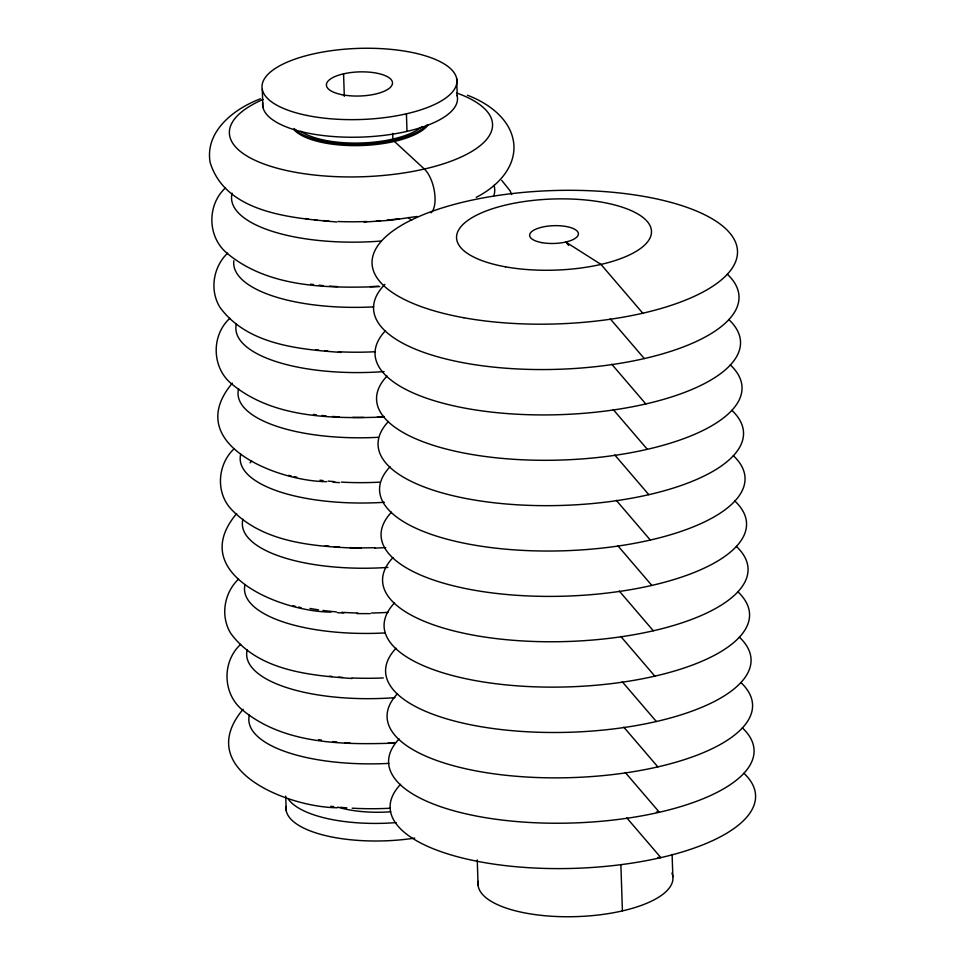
<?xml version="1.0" encoding="UTF-8"?>
<svg xmlns="http://www.w3.org/2000/svg" width="965" height="965" viewBox="0 0 965 965"><rect width="100%" height="100%" fill="white"/><g stroke="black" fill="none" stroke-linecap="round" stroke-linejoin="round"><path stroke-width="1.45" d="M225.508 187.861C207.101 204.713 207.366 235.798 226.003 252.372C267.727 288.04 327.714 288.33 379.764 286.605M227.668 253.083C213.193 266.871 209.393 290.103 219.948 307.328C247.173 344.638 298.692 349.342 341.188 352.43M229.839 318.293C211.431 335.144 211.697 366.218 230.333 382.803C272.046 418.472 332.044 418.762 384.094 417.037M232.312 383.165C181.058 444.141 278.354 481.535 326.677 481.656M234.157 448.725C217.933 463.888 215.497 491.028 230.165 508.048C262.685 543.705 316.025 546.66 361.187 548.361M250.056 462.838L251.72 461.029M236.63 513.597C185.389 574.573 282.685 611.967 330.995 612.087M238.488 579.157C224.013 592.956 220.213 616.177 230.756 633.402C257.993 670.711 309.512 675.416 352.008 678.504M240.659 644.367C222.252 661.218 222.505 692.303 241.153 708.877C282.866 744.546 342.865 744.835 394.914 743.11M243.12 709.239C191.878 770.215 289.174 807.609 337.485 807.729M476.203 197.379C495.274 187.632 514.056 170.069 513.983 147.138C513.416 121.204 489.701 103.593 467.386 95.221M260.538 98.78C234.435 108.502 204.797 131.107 210.105 162.313C225.617 213.482 292.504 218.126 336.869 221.998M417.037 216.462L391.066 220.213L363.998 222.083M374.818 548.156L385.698 547.601M370.295 613.631L356.978 613.595M333.046 482.211L339.511 482.645M337.376 612.642L343.842 613.077M656.357 811.987L659.348 812.24L625.308 772.531M657.865 857.354L660.856 857.608L626.804 817.898M288.607 475.371L291.201 475.938M294.289 476.626L296.713 477.168M292.938 605.803L295.519 606.37M298.619 607.057L301.032 607.6M408.34 217.487L411.548 220.442M501.728 180.371L509.954 190.624L511.703 194.544M642.799 313.203L600.966 264.41L565.755 242.022L568.674 245.436M610.254 318.86L644.294 358.57M611.762 364.227L645.802 403.937M613.27 409.594L647.31 449.304M614.765 454.961L648.818 494.671M616.273 500.328L650.313 540.038M617.781 545.695L651.821 585.405M619.289 591.062L653.329 630.772M620.784 636.43L654.837 676.139M622.292 681.797L656.345 721.506M623.8 727.164L657.841 766.873M672.11 854.423L672.846 876.799M620.881 864.628L622.413 910.888M456.674 78.527L457.253 96.102M477.253 859.924L478.085 885.291M406.422 113.798L407.001 131.385M394.371 139.997L394.42 141.421L424.347 169.032A24.378 10.687 77.1 0 1 434.479 191.83A24.378 10.687 77.1 0 1 431.114 212.807M392.707 133.399L392.9 139.069M343.576 73.847L344.312 96.343M262.287 89.383L262.866 106.97M285.724 796.077L286.219 810.721M727.321 274.205A182.819 66.706 -1.9 0 1 556.781 369.342A182.819 66.706 -1.9 0 1 384.89 284.398M728.828 319.572A182.819 66.706 -1.9 0 1 559.591 414.673A182.819 66.706 -1.9 0 1 385.505 330.681M730.336 364.939A182.819 66.706 -1.9 0 1 561.099 460.04A182.819 66.706 -1.9 0 1 387.013 376.048M731.832 410.306A182.819 66.706 -1.9 0 1 562.607 505.407A182.819 66.706 -1.9 0 1 388.521 421.416M733.34 455.673A182.819 66.706 -1.9 0 1 564.103 550.774A182.819 66.706 -1.9 0 1 390.029 466.783M734.848 501.04A182.819 66.706 -1.9 0 1 565.611 596.141A182.819 66.706 -1.9 0 1 391.525 512.15M736.355 546.407A182.819 66.706 -1.9 0 1 567.118 641.508A182.819 66.706 -1.9 0 1 393.032 557.517M737.863 591.774A182.819 66.706 -1.9 0 1 568.626 686.875A182.819 66.706 -1.9 0 1 394.54 602.884M739.359 637.141A182.819 66.706 -1.9 0 1 570.122 732.242A182.819 66.706 -1.9 0 1 396.048 648.251M740.867 682.508A182.819 66.706 -1.9 0 1 571.63 777.609A182.819 66.706 -1.9 0 1 397.544 693.618M742.375 727.875A182.819 66.706 -1.9 0 1 573.138 822.976A182.819 66.706 -1.9 0 1 399.052 738.985M743.882 773.242A182.819 66.706 -1.9 0 1 574.645 868.343A182.819 66.706 -1.9 0 1 400.559 784.352M671.905 873.108A97.501 35.572 -1.9 0 1 579.217 916.509A97.501 35.572 -1.9 0 1 478.242 881.395M457.024 95.173A97.501 35.572 -1.9 0 1 362.756 137.042A97.501 35.572 -1.9 0 1 262.697 102.712M422.055 126.548A67.031 24.463 -1.9 0 1 362.478 142.953A67.031 24.463 -1.9 0 1 300.766 131.264M426.723 125.124A70.095 25.573 -1.9 0 1 360.005 144.147A70.095 25.573 -1.9 0 1 294.12 128.502M428.291 124.714A70.095 25.573 -1.9 0 1 362.611 145.486A70.095 25.573 -1.9 0 1 294.168 129.925M456.505 92.93A131.662 48.045 -1.9 0 1 453.984 160.057A131.662 48.045 -1.9 0 1 270.393 166.209A131.662 48.045 -1.9 0 1 263.083 99.419M494.056 185.352A131.662 48.045 -1.9 0 1 493.803 195.871M381.127 241.045A131.662 48.045 -1.9 0 1 232.107 193.193M373.732 306.882A131.662 48.045 -1.9 0 1 233.82 260.755M384.094 371.573A131.662 48.045 -1.9 0 1 236.437 323.625M378.051 437.314A131.662 48.045 -1.9 0 1 238.596 388.847M384.323 502.295A131.662 48.045 -1.9 0 1 240.755 454.057M387.858 567.42A131.662 48.045 -1.9 0 1 242.927 519.279M384.54 632.956A131.662 48.045 -1.9 0 1 245.086 584.488M394.914 697.659A131.662 48.045 -1.9 0 1 247.245 649.698M388.871 763.387A131.662 48.045 -1.9 0 1 249.416 714.92M390.367 808.236A131.662 48.045 -1.9 0 1 352.165 808.188M346.845 807.85A131.662 48.045 -1.9 0 1 340.271 807.307M333.818 806.631A131.662 48.045 -1.9 0 1 330.85 806.282M395.035 742.604A131.662 48.045 -1.9 0 1 388.195 743.026M350.006 742.978A131.662 48.045 -1.9 0 1 344.674 742.628M336.809 741.964A131.662 48.045 -1.9 0 1 332.937 741.566M321.405 740.058A131.662 48.045 -1.9 0 1 318.546 739.612M383.286 677.937A131.662 48.045 -1.9 0 1 351.863 677.961M342.515 677.418A131.662 48.045 -1.9 0 1 338.558 677.104M332.056 676.489A131.662 48.045 -1.9 0 1 329.487 676.2M387.978 612.353A131.662 48.045 -1.9 0 1 371.513 613.028M357.834 613.004A131.662 48.045 -1.9 0 1 341.682 612.293M336.399 611.894A131.662 48.045 -1.9 0 1 322.889 610.447M318.51 609.844A131.662 48.045 -1.9 0 1 310.006 608.457M374.842 547.674A131.662 48.045 -1.9 0 1 350.247 547.638M339.511 547.083A131.662 48.045 -1.9 0 1 334.24 546.673M329.029 546.19A131.662 48.045 -1.9 0 1 325.169 545.78M379.547 482.162A131.662 48.045 -1.9 0 1 341.345 482.114M334.698 481.668A131.662 48.045 -1.9 0 1 328.16 481.101M322.998 480.558A131.662 48.045 -1.9 0 1 320.03 480.208M384.215 416.518A131.662 48.045 -1.9 0 1 377.375 416.94M363.648 417.399A131.662 48.045 -1.9 0 1 352.707 417.387M339.185 416.892A131.662 48.045 -1.9 0 1 332.539 416.458M325.989 415.891A131.662 48.045 -1.9 0 1 322.117 415.493M316.399 414.805A131.662 48.045 -1.9 0 1 313.468 414.407M375.216 351.73A131.662 48.045 -1.9 0 1 338.365 351.755M327.75 351.031A131.662 48.045 -1.9 0 1 325.133 350.802M318.679 350.126A131.662 48.045 -1.9 0 1 315.712 349.776M378.533 286.183A131.662 48.045 -1.9 0 1 370.307 286.653M337.545 286.605A131.662 48.045 -1.9 0 1 329.535 286.123M322.961 285.58A131.662 48.045 -1.9 0 1 319.077 285.194M313.541 284.554A131.662 48.045 -1.9 0 1 310.609 284.18M399.245 218.669A131.662 48.045 -1.9 0 1 387.23 220.068M380.451 220.671A131.662 48.045 -1.9 0 1 376.362 220.973M366.772 221.492A131.662 48.045 -1.9 0 1 338.076 221.516M328.703 221.009A131.662 48.045 -1.9 0 1 323.42 220.599M316.918 219.984A131.662 48.045 -1.9 0 1 314.349 219.694M308.438 218.959A131.662 48.045 -1.9 0 1 305.531 218.548M390.777 811.782A67.031 24.463 -1.9 0 1 337.666 807.09M414.733 838.102A97.501 35.572 -1.9 0 1 286.05 806.475M396.157 822.59A97.501 35.572 -1.9 0 1 288.318 799.129M541.896 242.637A24.378 8.89 -1.9 0 0 578.385 233.844A24.378 8.89 -1.9 0 0 541.787 227.221A24.378 8.89 -1.9 0 0 541.896 242.637M505.527 266.835A97.501 35.572 -1.9 0 0 651.484 231.66A97.501 35.572 -1.9 0 0 505.069 205.195A97.501 35.572 -1.9 0 0 505.527 266.835M463.839 317.75A182.819 66.706 -1.9 0 0 737.513 251.817A182.819 66.706 -1.9 0 0 462.971 202.18A182.819 66.706 -1.9 0 0 463.839 317.75M306.966 115.45A97.501 35.572 -1.9 0 0 456.831 82.773A97.501 35.572 -1.9 0 0 314.626 53.642A97.501 35.572 -1.9 0 0 306.966 115.45M341.682 94.63A33.039 12.05 -1.9 0 0 392.466 83.557A33.039 12.05 -1.9 0 0 344.276 73.678A33.039 12.05 -1.9 0 0 341.682 94.63"/></g></svg>
